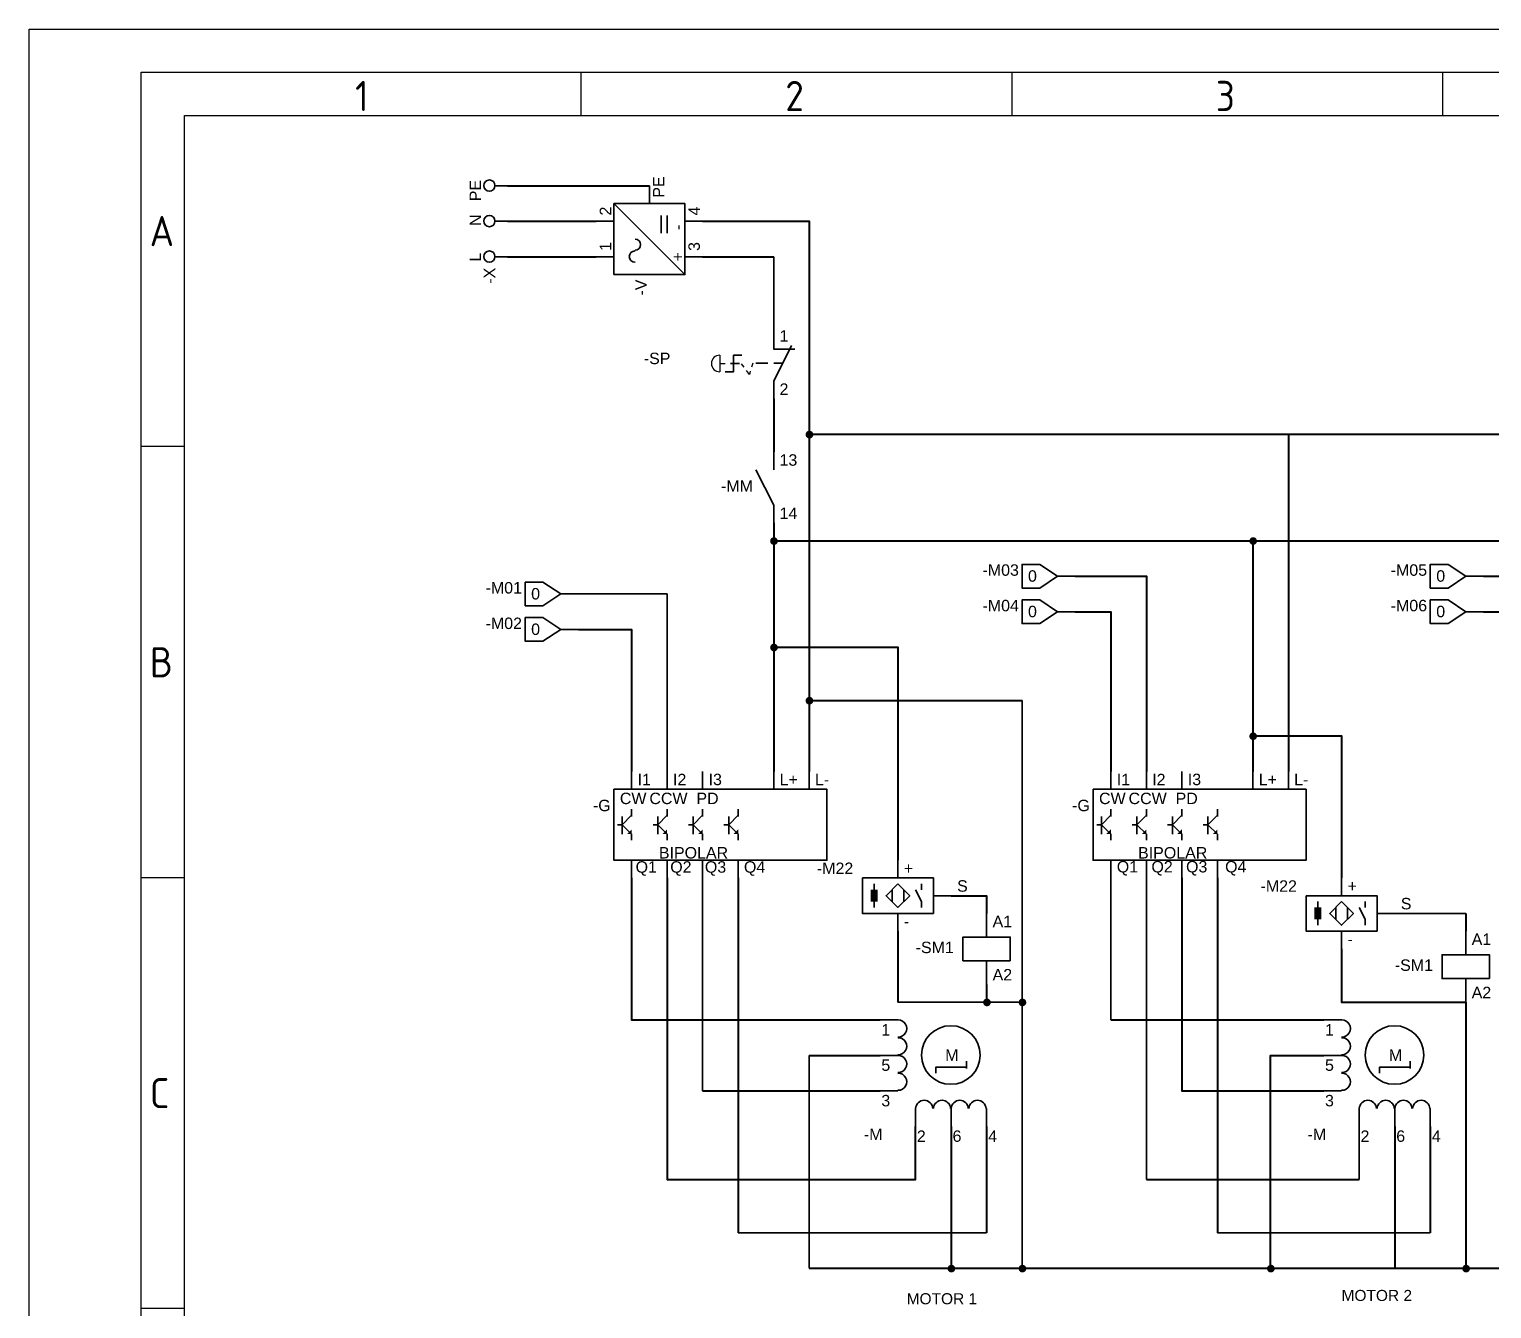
# Model space of a CAD drawing. Header units: millimetres. Extents: x 16878 to 17298, y 15157 to 15454.
# Drawn here: x 16877.7 to 17047.4, y 15305.1 to 15453.6 of the extents above; entities that cross this region are included whole.
import ezdxf

# ---------------------------------------------------------------- set-up
doc = ezdxf.new("R2010")
doc.units = ezdxf.units.MM
for name, color, linetype in [('035', 5, 'Continuous'), ('07', 7, 'Continuous'), ('PDF_Geometría', 7, 'Continuous'), ('PDF_Rellenos sólidos', 1, 'Continuous'), ('PDF_Texto', 7, 'Continuous')]:
    doc.layers.add(name, color=color, linetype=linetype)
doc.styles.add('ISO Proportional', font='isocp.shx')
doc.styles.add('PDF F1', font='arial.ttf')

# ---------------------------------------------------------------- blocks, each defined once
blk = doc.blocks.new('IEC_border_a3')
at = {"layer": '035'}
for p, q in [((64, 292), (64, 287)), ((114, 292), (114, 287)), ((164, 292), (164, 287)), ((17.97, 248.58), (12.98, 248.58)), ((17.98, 198.54), (13, 198.54)), ((17.98, 148.54), (13, 148.54))]:
    blk.add_line(p, q, dxfattribs=at)
for points in [[(0, 297), (420, 297), (420, 0), (0, 0)], [(18, 287), (410, 287), (410, 10), (18, 10)]]:
    blk.add_lwpolyline(points, close=True, dxfattribs=at)
at = {"layer": '07'}
blk.add_lwpolyline([(13, 292), (415, 292), (415, 5), (13, 5)], close=True, dxfattribs=at)
at = {"layer": '035', "style": 'ISO Proportional'}
for s, p in [('1', (37.81, 287.5)), ('2', (87.73, 287.5)), ('3', (137.68, 287.5)), ('A', (13.98, 271.83)), ('B', (14, 221.79)), ('C', (14, 171.79))]:
    blk.add_text(s, height=3.5, dxfattribs=at).set_placement(p)

msp = doc.modelspace()

# ---------------------------------------------------------------- hatches: boundary and pattern name
at = {"layer": 'PDF_Rellenos sólidos', "transparency": 33554559}
for points in [[(16968.68, 15406.56, 0.414668), (16968.23, 15407.01), (16968.23, 15407.01, 0.414668), (16967.78, 15406.56), (16967.78, 15406.56, 0.414668), (16968.23, 15406.11), (16968.23, 15406.11, 0.414668)], [(16968.68, 15406.56, 0.414668), (16968.23, 15407.01), (16968.23, 15407.01, 0.414668), (16967.78, 15406.56), (16967.78, 15406.56, 0.414668), (16968.23, 15406.11), (16968.23, 15406.11, 0.414668)], [(16968.68, 15406.56, 0.414668), (16968.23, 15407.01), (16968.23, 15407.01, 0.414668), (16967.78, 15406.56), (16967.78, 15406.56, 0.414668), (16968.23, 15406.11), (16968.23, 15406.11, 0.414668)], [(16964.56, 15394.2, 0.414668), (16964.11, 15394.65), (16964.11, 15394.65, 0.414668), (16963.67, 15394.2), (16963.67, 15394.2, 0.414668), (16964.11, 15393.76), (16964.11, 15393.76, 0.414668)], [(16964.56, 15394.2, 0.414668), (16964.11, 15394.65), (16964.11, 15394.65, 0.414668), (16963.67, 15394.2), (16963.67, 15394.2, 0.414668), (16964.11, 15393.76), (16964.11, 15393.76, 0.414668)], [(16964.56, 15394.2, 0.414668), (16964.11, 15394.65), (16964.11, 15394.65, 0.414668), (16963.67, 15394.2), (16963.67, 15394.2, 0.414668), (16964.11, 15393.76), (16964.11, 15393.76, 0.414668)], [(16964.56, 15394.2, 0.414668), (16964.11, 15394.65), (16964.11, 15394.65, 0.414668), (16963.67, 15394.2), (16963.67, 15394.2, 0.414668), (16964.11, 15393.76), (16964.11, 15393.76, 0.414668)], [(16964.56, 15394.2, 0.414668), (16964.11, 15394.65), (16964.11, 15394.65, 0.414668), (16963.67, 15394.2), (16963.67, 15394.2, 0.414668), (16964.11, 15393.76), (16964.11, 15393.76, 0.414668)], [(16964.56, 15394.2, 0.414668), (16964.11, 15394.65), (16964.11, 15394.65, 0.414668), (16963.67, 15394.2), (16963.67, 15394.2, 0.414668), (16964.11, 15393.76), (16964.11, 15393.76, 0.414668)], [(16964.56, 15394.2, 0.414668), (16964.11, 15394.65), (16964.11, 15394.65, 0.414668), (16963.67, 15394.2), (16963.67, 15394.2, 0.414668), (16964.11, 15393.76), (16964.11, 15393.76, 0.414668)], [(16964.56, 15394.2, 0.414668), (16964.11, 15394.65), (16964.11, 15394.65, 0.414668), (16963.67, 15394.2), (16963.67, 15394.2, 0.414668), (16964.11, 15393.76), (16964.11, 15393.76, 0.414668)], [(16964.56, 15394.2, 0.414668), (16964.11, 15394.65), (16964.11, 15394.65, 0.414668), (16963.67, 15394.2), (16963.67, 15394.2, 0.414668), (16964.11, 15393.76), (16964.11, 15393.76, 0.414668)], [(16964.56, 15394.2, 0.414668), (16964.11, 15394.65), (16964.11, 15394.65, 0.414668), (16963.67, 15394.2), (16963.67, 15394.2, 0.414668), (16964.11, 15393.76), (16964.11, 15393.76, 0.414668)], [(16964.56, 15394.2, 0.414668), (16964.11, 15394.65), (16964.11, 15394.65, 0.414668), (16963.67, 15394.2), (16963.67, 15394.2, 0.414668), (16964.11, 15393.76), (16964.11, 15393.76, 0.414668)], [(16964.56, 15394.2, 0.414668), (16964.11, 15394.65), (16964.11, 15394.65, 0.414668), (16963.67, 15394.2), (16963.67, 15394.2, 0.414668), (16964.11, 15393.76), (16964.11, 15393.76, 0.414668)], [(17020.16, 15394.2, 0.414668), (17019.71, 15394.65), (17019.71, 15394.65, 0.414668), (17019.27, 15394.2), (17019.27, 15394.2, 0.414668), (17019.71, 15393.76), (17019.71, 15393.76, 0.414668)], [(17020.16, 15394.2, 0.414668), (17019.71, 15394.65), (17019.71, 15394.65, 0.414668), (17019.27, 15394.2), (17019.27, 15394.2, 0.414668), (17019.71, 15393.76), (17019.71, 15393.76, 0.414668)], [(17020.16, 15394.2, 0.414668), (17019.71, 15394.65), (17019.71, 15394.65, 0.414668), (17019.27, 15394.2), (17019.27, 15394.2, 0.414668), (17019.71, 15393.76), (17019.71, 15393.76, 0.414668)], [(16964.56, 15381.85, 0.414668), (16964.11, 15382.3), (16964.11, 15382.3, 0.414668), (16963.67, 15381.85), (16963.67, 15381.85, 0.414668), (16964.11, 15381.4), (16964.11, 15381.4, 0.414668)], [(16964.56, 15381.85, 0.414668), (16964.11, 15382.3), (16964.11, 15382.3, 0.414668), (16963.67, 15381.85), (16963.67, 15381.85, 0.414668), (16964.11, 15381.4), (16964.11, 15381.4, 0.414668)], [(16964.56, 15381.85, 0.414668), (16964.11, 15382.3), (16964.11, 15382.3, 0.414668), (16963.67, 15381.85), (16963.67, 15381.85, 0.414668), (16964.11, 15381.4), (16964.11, 15381.4, 0.414668)], [(16968.68, 15375.67, 0.414668), (16968.23, 15376.12), (16968.23, 15376.12, 0.414668), (16967.78, 15375.67), (16967.78, 15375.67, 0.414668), (16968.23, 15375.23), (16968.23, 15375.23, 0.414668)], [(16968.68, 15375.67, 0.414668), (16968.23, 15376.12), (16968.23, 15376.12, 0.414668), (16967.78, 15375.67), (16967.78, 15375.67, 0.414668), (16968.23, 15375.23), (16968.23, 15375.23, 0.414668)], [(16968.68, 15375.67, 0.414668), (16968.23, 15376.12), (16968.23, 15376.12, 0.414668), (16967.78, 15375.67), (16967.78, 15375.67, 0.414668), (16968.23, 15375.23), (16968.23, 15375.23, 0.414668)], [(17020.16, 15371.55, 0.414668), (17019.71, 15372), (17019.71, 15372, 0.414668), (17019.27, 15371.55), (17019.27, 15371.55, 0.414668), (17019.71, 15371.11), (17019.71, 15371.11, 0.414668)], [(17020.16, 15371.55, 0.414668), (17019.71, 15372), (17019.71, 15372, 0.414668), (17019.27, 15371.55), (17019.27, 15371.55, 0.414668), (17019.71, 15371.11), (17019.71, 15371.11, 0.414668)], [(17020.16, 15371.55, 0.414668), (17019.71, 15372), (17019.71, 15372, 0.414668), (17019.27, 15371.55), (17019.27, 15371.55, 0.414668), (17019.71, 15371.11), (17019.71, 15371.11, 0.414668)], [(16989.27, 15340.66, 0.414668), (16988.82, 15341.11), (16988.82, 15341.11, 0.414668), (16988.38, 15340.66), (16988.38, 15340.66, 0.414668), (16988.82, 15340.22), (16988.82, 15340.22, 0.414668)], [(16989.27, 15340.66, 0.414668), (16988.82, 15341.11), (16988.82, 15341.11, 0.414668), (16988.38, 15340.66), (16988.38, 15340.66, 0.414668), (16988.82, 15340.22), (16988.82, 15340.22, 0.414668)], [(16989.27, 15340.66, 0.414668), (16988.82, 15341.11), (16988.82, 15341.11, 0.414668), (16988.38, 15340.66), (16988.38, 15340.66, 0.414668), (16988.82, 15340.22), (16988.82, 15340.22, 0.414668)], [(16993.39, 15340.66, 0.414668), (16992.94, 15341.11), (16992.94, 15341.11, 0.414668), (16992.5, 15340.66), (16992.5, 15340.66, 0.414668), (16992.94, 15340.22), (16992.94, 15340.22, 0.414668)], [(16993.39, 15340.66, 0.414668), (16992.94, 15341.11), (16992.94, 15341.11, 0.414668), (16992.5, 15340.66), (16992.5, 15340.66, 0.414668), (16992.94, 15340.22), (16992.94, 15340.22, 0.414668)], [(16993.39, 15340.66, 0.414668), (16992.94, 15341.11), (16992.94, 15341.11, 0.414668), (16992.5, 15340.66), (16992.5, 15340.66, 0.414668), (16992.94, 15340.22), (16992.94, 15340.22, 0.414668)], [(16985.15, 15309.78, 0.414668), (16984.7, 15310.22), (16984.7, 15310.22, 0.414668), (16984.26, 15309.78), (16984.26, 15309.78, 0.414668), (16984.7, 15309.33), (16984.7, 15309.33, 0.414668)], [(16985.15, 15309.78, 0.414668), (16984.7, 15310.22), (16984.7, 15310.22, 0.414668), (16984.26, 15309.78), (16984.26, 15309.78, 0.414668), (16984.7, 15309.33), (16984.7, 15309.33, 0.414668)], [(16985.15, 15309.78, 0.414668), (16984.7, 15310.22), (16984.7, 15310.22, 0.414668), (16984.26, 15309.78), (16984.26, 15309.78, 0.414668), (16984.7, 15309.33), (16984.7, 15309.33, 0.414668)], [(16993.39, 15309.78, 0.414668), (16992.94, 15310.22), (16992.94, 15310.22, 0.414668), (16992.5, 15309.78), (16992.5, 15309.78, 0.414668), (16992.94, 15309.33), (16992.94, 15309.33, 0.414668)], [(16993.39, 15309.78, 0.414668), (16992.94, 15310.22), (16992.94, 15310.22, 0.414668), (16992.5, 15309.78), (16992.5, 15309.78, 0.414668), (16992.94, 15309.33), (16992.94, 15309.33, 0.414668)], [(16993.39, 15309.78, 0.414668), (16992.94, 15310.22), (16992.94, 15310.22, 0.414668), (16992.5, 15309.78), (16992.5, 15309.78, 0.414668), (16992.94, 15309.33), (16992.94, 15309.33, 0.414668)], [(17022.22, 15309.78, 0.414668), (17021.77, 15310.22), (17021.77, 15310.22, 0.414668), (17021.32, 15309.78), (17021.32, 15309.78, 0.414668), (17021.77, 15309.33), (17021.77, 15309.33, 0.414668)], [(17022.22, 15309.78, 0.414668), (17021.77, 15310.22), (17021.77, 15310.22, 0.414668), (17021.32, 15309.78), (17021.32, 15309.78, 0.414668), (17021.77, 15309.33), (17021.77, 15309.33, 0.414668)], [(17022.22, 15309.78, 0.414668), (17021.77, 15310.22), (17021.77, 15310.22, 0.414668), (17021.32, 15309.78), (17021.32, 15309.78, 0.414668), (17021.77, 15309.33), (17021.77, 15309.33, 0.414668)], [(17044.87, 15309.78, 0.414668), (17044.42, 15310.22), (17044.42, 15310.22, 0.414668), (17043.98, 15309.78), (17043.98, 15309.78, 0.414668), (17044.42, 15309.33), (17044.42, 15309.33, 0.414668)], [(17044.87, 15309.78, 0.414668), (17044.42, 15310.22), (17044.42, 15310.22, 0.414668), (17043.98, 15309.78), (17043.98, 15309.78, 0.414668), (17044.42, 15309.33), (17044.42, 15309.33, 0.414668)], [(17044.87, 15309.78, 0.414668), (17044.42, 15310.22), (17044.42, 15310.22, 0.414668), (17043.98, 15309.78), (17043.98, 15309.78, 0.414668), (17044.42, 15309.33), (17044.42, 15309.33, 0.414668)]]:
    msp.add_hatch(color=256, dxfattribs=at).paths.add_polyline_path(points)
at = {"layer": 'PDF_Rellenos sólidos', "true_color": 0x800000, "transparency": 33554559}
for points in [[(16968.68, 15406.56, 0.414668), (16968.23, 15407.01), (16968.23, 15407.01, 0.414668), (16967.78, 15406.56), (16967.78, 15406.56, 0.414668), (16968.23, 15406.11), (16968.23, 15406.11, 0.414668)], [(16964.56, 15394.2, 0.414668), (16964.11, 15394.65), (16964.11, 15394.65, 0.414668), (16963.67, 15394.2), (16963.67, 15394.2, 0.414668), (16964.11, 15393.76), (16964.11, 15393.76, 0.414668)], [(16964.56, 15394.2, 0.414668), (16964.11, 15394.65), (16964.11, 15394.65, 0.414668), (16963.67, 15394.2), (16963.67, 15394.2, 0.414668), (16964.11, 15393.76), (16964.11, 15393.76, 0.414668)], [(16964.56, 15394.2, 0.414668), (16964.11, 15394.65), (16964.11, 15394.65, 0.414668), (16963.67, 15394.2), (16963.67, 15394.2, 0.414668), (16964.11, 15393.76), (16964.11, 15393.76, 0.414668)], [(16964.56, 15394.2, 0.414668), (16964.11, 15394.65), (16964.11, 15394.65, 0.414668), (16963.67, 15394.2), (16963.67, 15394.2, 0.414668), (16964.11, 15393.76), (16964.11, 15393.76, 0.414668)], [(17020.16, 15394.2, 0.414668), (17019.71, 15394.65), (17019.71, 15394.65, 0.414668), (17019.27, 15394.2), (17019.27, 15394.2, 0.414668), (17019.71, 15393.76), (17019.71, 15393.76, 0.414668)], [(16964.56, 15381.85, 0.414668), (16964.11, 15382.3), (16964.11, 15382.3, 0.414668), (16963.67, 15381.85), (16963.67, 15381.85, 0.414668), (16964.11, 15381.4), (16964.11, 15381.4, 0.414668)], [(16968.68, 15375.67, 0.414668), (16968.23, 15376.12), (16968.23, 15376.12, 0.414668), (16967.78, 15375.67), (16967.78, 15375.67, 0.414668), (16968.23, 15375.23), (16968.23, 15375.23, 0.414668)], [(17020.16, 15371.55, 0.414668), (17019.71, 15372), (17019.71, 15372, 0.414668), (17019.27, 15371.55), (17019.27, 15371.55, 0.414668), (17019.71, 15371.11), (17019.71, 15371.11, 0.414668)], [(16989.27, 15340.66, 0.414668), (16988.82, 15341.11), (16988.82, 15341.11, 0.414668), (16988.38, 15340.66), (16988.38, 15340.66, 0.414668), (16988.82, 15340.22), (16988.82, 15340.22, 0.414668)], [(16993.39, 15340.66, 0.414668), (16992.94, 15341.11), (16992.94, 15341.11, 0.414668), (16992.5, 15340.66), (16992.5, 15340.66, 0.414668), (16992.94, 15340.22), (16992.94, 15340.22, 0.414668)], [(16985.15, 15309.78, 0.414668), (16984.7, 15310.22), (16984.7, 15310.22, 0.414668), (16984.26, 15309.78), (16984.26, 15309.78, 0.414668), (16984.7, 15309.33), (16984.7, 15309.33, 0.414668)], [(16993.39, 15309.78, 0.414668), (16992.94, 15310.22), (16992.94, 15310.22, 0.414668), (16992.5, 15309.78), (16992.5, 15309.78, 0.414668), (16992.94, 15309.33), (16992.94, 15309.33, 0.414668)], [(17022.22, 15309.78, 0.414668), (17021.77, 15310.22), (17021.77, 15310.22, 0.414668), (17021.32, 15309.78), (17021.32, 15309.78, 0.414668), (17021.77, 15309.33), (17021.77, 15309.33, 0.414668)], [(17044.87, 15309.78, 0.414668), (17044.42, 15310.22), (17044.42, 15310.22, 0.414668), (17043.98, 15309.78), (17043.98, 15309.78, 0.414668), (17044.42, 15309.33), (17044.42, 15309.33, 0.414668)]]:
    msp.add_hatch(color=16, dxfattribs=at).paths.add_polyline_path(points)

# ---------------------------------------------------------------- linework, layer by layer
for p, q in [((16957.82, 15415.77), (16957.82, 15413.85)), ((16957.82, 15414.81), (16958.47, 15414.81)), ((16960.65, 15414.37), (16960.33, 15414.77)), ((16961.26, 15413.53), (16960.93, 15414)), ((16961.37, 15413.91), (16961.26, 15413.53)), ((16961.68, 15414.83), (16961.52, 15414.37))]:
    msp.add_line(p, q)
msp.add_arc((16957.82, 15414.81), 0.961, 90, 270)
at = {"layer": 'PDF_Geometría', "lineweight": 35}
for points in [[(16931.82, 15435.42), (16933.19, 15435.42)], [(16949.66, 15433.36), (16949.66, 15435.42)], [(16953.78, 15425.13), (16945.54, 15433.36)], [(16951.04, 15429.93), (16951.04, 15431.99)], [(16951.72, 15429.93), (16951.72, 15431.99)], [(16931.82, 15431.31), (16933.19, 15431.31)], [(16943.49, 15431.31), (16945.54, 15431.31)], [(16953.78, 15431.31), (16955.84, 15431.31)], [(16931.82, 15427.19), (16933.19, 15427.19)], [(16943.49, 15427.19), (16945.54, 15427.19)], [(16953.78, 15427.19), (16955.84, 15427.19)], [(16964.08, 15427.19), (16964.08, 15418.95), (16964.08, 15416.89), (16964.08, 15416.48), (16966.55, 15416.48)], [(16966.14, 15416.89), (16964.08, 15412.77), (16964.08, 15410.71)], [(16960.38, 15415.77), (16959.42, 15415.77), (16959.42, 15413.85), (16958.46, 15413.85)], [(16959.06, 15414.81), (16960.11, 15414.81)], [(16962.02, 15414.83), (16963.39, 15414.83)], [(16964.08, 15414.83), (16965.18, 15414.83)], [(16964.08, 15404.54), (16964.08, 15402.48)], [(16962.02, 15402.48), (16964.08, 15398.36), (16964.08, 15396.3)], [(16999.08, 15390.12), (16997.03, 15390.12), (16994.97, 15391.49), (16992.91, 15391.49), (16992.91, 15388.75), (16994.97, 15388.75), (16997.03, 15390.12)], [(17046.45, 15390.12), (17044.39, 15390.12), (17042.33, 15391.49), (17040.27, 15391.49), (17040.27, 15388.75), (17042.33, 15388.75), (17044.39, 15390.12)], [(16951.72, 15388.06), (16941.43, 15388.06), (16939.37, 15388.06), (16937.31, 15389.43), (16935.25, 15389.43), (16935.25, 15386.69), (16937.31, 15386.69), (16939.37, 15388.06)], [(16999.08, 15386), (16997.03, 15386), (16994.97, 15387.37), (16992.91, 15387.37), (16992.91, 15384.63), (16994.97, 15384.63), (16997.03, 15386)], [(17046.45, 15386), (17044.39, 15386), (17042.33, 15387.37), (17040.27, 15387.37), (17040.27, 15384.63), (17042.33, 15384.63), (17044.39, 15386)], [(16941.43, 15383.94), (16939.37, 15383.94), (16937.31, 15385.32), (16935.25, 15385.32), (16935.25, 15382.57), (16937.31, 15382.57), (16939.37, 15383.94)], [(16947.6, 15367.47), (16947.6, 15365.41)], [(16951.72, 15367.47), (16951.72, 15365.41)], [(16955.84, 15367.47), (16955.84, 15365.41)], [(16964.08, 15367.47), (16964.08, 15365.41)], [(16968.2, 15367.47), (16968.2, 15365.41)], [(17003.2, 15367.47), (17003.2, 15365.41)], [(17007.32, 15367.47), (17007.32, 15365.41)], [(17011.44, 15367.47), (17011.44, 15365.41)], [(17019.68, 15367.47), (17019.68, 15365.41)], [(17023.8, 15367.47), (17023.8, 15365.41)], [(16945.96, 15361.29), (16946.51, 15361.29), (16947.6, 15362.39)], [(16946.51, 15362.25), (16946.51, 15360.19)], [(16947.6, 15363.08), (16947.6, 15362.25)], [(16950.08, 15361.29), (16950.62, 15361.29), (16951.72, 15362.39)], [(16950.62, 15362.25), (16950.62, 15360.19)], [(16951.72, 15363.08), (16951.72, 15362.25)], [(16954.19, 15361.29), (16954.74, 15361.29), (16955.84, 15362.39)], [(16954.74, 15362.25), (16954.74, 15360.19)], [(16955.84, 15363.08), (16955.84, 15362.25)], [(16958.31, 15361.29), (16958.86, 15361.29), (16959.96, 15362.39)], [(16958.86, 15362.25), (16958.86, 15360.19)], [(16959.96, 15363.08), (16959.96, 15362.25)], [(17001.56, 15361.29), (17002.1, 15361.29), (17003.2, 15362.39)], [(17002.1, 15362.25), (17002.1, 15360.19)], [(17003.2, 15363.08), (17003.2, 15362.25)], [(17005.67, 15361.29), (17006.22, 15361.29), (17007.32, 15362.39)], [(17006.22, 15362.25), (17006.22, 15360.19)], [(17007.32, 15363.08), (17007.32, 15362.25)], [(17009.79, 15361.29), (17010.34, 15361.29), (17011.44, 15362.39)], [(17010.34, 15362.25), (17010.34, 15360.19)], [(17011.44, 15363.08), (17011.44, 15362.25)], [(17013.91, 15361.29), (17014.46, 15361.29), (17015.56, 15362.39)], [(17014.46, 15362.25), (17014.46, 15360.19)], [(17015.56, 15363.08), (17015.56, 15362.25)], [(16946.51, 15361.29), (16947.6, 15360.19), (16947.6, 15359.51)], [(16950.62, 15361.29), (16951.72, 15360.19), (16951.72, 15359.51)], [(16954.74, 15361.29), (16955.84, 15360.19), (16955.84, 15359.51)], [(16958.86, 15361.29), (16959.96, 15360.19), (16959.96, 15359.51)], [(17002.1, 15361.29), (17003.2, 15360.19), (17003.2, 15359.51)], [(17006.22, 15361.29), (17007.32, 15360.19), (17007.32, 15359.51)], [(17010.34, 15361.29), (17011.44, 15360.19), (17011.44, 15359.51)], [(17014.46, 15361.29), (17015.56, 15360.19), (17015.56, 15359.51)], [(16947.6, 15357.17), (16947.6, 15355.11)], [(16951.72, 15357.17), (16951.72, 15355.11)], [(16955.84, 15357.17), (16955.84, 15355.11), (16955.84, 15330.4)], [(16959.96, 15357.17), (16959.96, 15355.11)], [(16978.49, 15357.17), (16978.49, 15355.11)], [(17003.2, 15357.17), (17003.2, 15355.11), (17003.2, 15338.64)], [(17007.32, 15357.17), (17007.32, 15355.11), (17007.32, 15320.11)], [(17011.44, 15357.17), (17011.44, 15355.11)], [(17015.56, 15357.17), (17015.56, 15355.11)], [(16975.75, 15354.43), (16975.75, 15351.68)], [(16981.24, 15354.43), (16981.24, 15353.74)], [(17029.97, 15355.11), (17029.97, 15353.05)], [(16977.81, 15353.74), (16977.81, 15352.37)], [(16979.18, 15353.74), (16979.18, 15352.37)], [(16980.55, 15353.74), (16981.24, 15352.37), (16981.24, 15351.68)], [(16982.61, 15353.05), (16984.67, 15353.05)], [(17027.23, 15352.37), (17027.23, 15349.62)], [(17032.72, 15352.37), (17032.72, 15351.68)], [(16978.49, 15351), (16978.49, 15348.94)], [(16988.79, 15351), (16988.79, 15348.94), (16988.79, 15348.25)], [(17029.29, 15351.68), (17029.29, 15350.31)], [(17030.66, 15351.68), (17030.66, 15350.31)], [(17032.03, 15351.68), (17032.72, 15350.31), (17032.72, 15349.62)], [(17034.09, 15351), (17036.15, 15351), (17044.39, 15351)], [(17029.97, 15348.94), (17029.97, 15346.88)], [(17044.39, 15348.94), (17044.39, 15346.88), (17044.39, 15346.19)], [(16988.79, 15345.5), (16988.79, 15344.82), (16988.79, 15342.76)], [(17044.39, 15343.44), (17044.39, 15342.76), (17044.39, 15340.7)], [(16978.49, 15340.7), (16992.91, 15340.7)], [(16976.43, 15338.64), (16978.49, 15338.64)], [(17027.91, 15338.64), (17029.97, 15338.64)], [(16968.2, 15334.52), (16968.2, 15309.81)], [(16976.43, 15334.52), (16978.49, 15334.52)], [(16986.45, 15333.83), (16986.45, 15333.01)], [(17027.91, 15334.52), (17029.97, 15334.52)], [(17037.94, 15333.83), (17037.94, 15333.01)], [(16982.89, 15332.46), (16982.89, 15333.15), (16986.45, 15333.15)], [(17034.37, 15332.46), (17034.37, 15333.15), (17037.94, 15333.15)], [(16976.43, 15330.4), (16978.49, 15330.4)], [(17027.91, 15330.4), (17029.97, 15330.4)], [(16988.79, 15328.34), (16988.79, 15326.28)], [(17040.27, 15328.34), (17040.27, 15326.28)], [(16959.96, 15313.93), (16988.79, 15313.93)], [(17015.56, 15313.93), (17040.27, 15313.93)]]:
    msp.add_lwpolyline(points, dxfattribs=at)
at = {"layer": 'PDF_Geometría', "color": 96, "lineweight": 40, "true_color": 0x008000}
msp.add_lwpolyline([(16933.19, 15435.42), (16949.66, 15435.42)], dxfattribs=at)
at = {"layer": 'PDF_Geometría', "lineweight": 35}
for points in [[(16945.54, 15425.13), (16945.54, 15433.36), (16953.78, 15433.36), (16953.78, 15425.13)], [(16945.54, 15365.41), (16970.26, 15365.41), (16970.26, 15357.17), (16945.54, 15357.17)], [(17001.14, 15365.41), (17025.85, 15365.41), (17025.85, 15357.17), (17001.14, 15357.17)], [(16974.37, 15355.11), (16982.61, 15355.11), (16982.61, 15351), (16974.37, 15351)], [(16978.49, 15354.43), (16979.87, 15353.05), (16978.49, 15351.68), (16977.12, 15353.05)], [(17025.85, 15353.05), (17034.09, 15353.05), (17034.09, 15348.94), (17025.85, 15348.94)], [(17029.97, 15352.37), (17031.35, 15351), (17029.97, 15349.62), (17028.6, 15351)], [(16991.53, 15345.5), (16986.04, 15345.5), (16986.04, 15348.25), (16991.53, 15348.25)], [(17047.13, 15343.44), (17041.64, 15343.44), (17041.64, 15346.19), (17047.13, 15346.19)]]:
    msp.add_lwpolyline(points, close=True, dxfattribs=at)
at = {"layer": 'PDF_Geometría', "color": 16, "lineweight": 40, "true_color": 0x800000}
for points in [[(16933.19, 15431.31), (16943.49, 15431.31)], [(16955.84, 15431.31), (16968.2, 15431.31), (16968.2, 15410.71), (16968.2, 15367.47)], [(16968.2, 15406.59), (17023.8, 15406.59), (17023.8, 15367.47)], [(17023.8, 15406.59), (17073.22, 15406.59), (17073.22, 15367.47)], [(16968.2, 15375.71), (16992.91, 15375.71)], [(16978.49, 15348.94), (16978.49, 15342.76), (16978.49, 15340.7)], [(17029.97, 15346.88), (17029.97, 15340.7), (17044.39, 15340.7), (17044.39, 15309.81)], [(16988.79, 15342.76), (16988.79, 15340.7)], [(16968.2, 15334.52), (16976.43, 15334.52)], [(17021.74, 15309.81), (17021.74, 15334.52), (17027.91, 15334.52)], [(16968.2, 15309.81), (17036.15, 15309.81), (17069.1, 15309.81), (17116.46, 15309.81), (17223.54, 15309.81), (17223.54, 15326.28)], [(16984.67, 15326.28), (16984.67, 15309.81)], [(17036.15, 15326.28), (17036.15, 15309.81)]]:
    msp.add_lwpolyline(points, dxfattribs=at)
at = {"layer": 'PDF_Geometría', "color": 1, "lineweight": 40}
for points in [[(16933.19, 15427.19), (16943.49, 15427.19)], [(16955.84, 15427.19), (16964.08, 15427.19)], [(16964.08, 15410.71), (16964.08, 15404.54)], [(16964.08, 15396.3), (16964.08, 15367.47)], [(16964.08, 15394.24), (17019.68, 15394.24), (17019.68, 15367.47)], [(17019.68, 15394.24), (17069.1, 15394.24), (17069.1, 15367.47)], [(16999.08, 15390.12), (17007.32, 15390.12), (17007.32, 15367.47)], [(17046.45, 15390.12), (17056.74, 15390.12), (17056.74, 15367.47)], [(16999.08, 15386), (17003.2, 15386), (17003.2, 15367.47)], [(17046.45, 15386), (17052.62, 15386), (17052.62, 15367.47)], [(16941.43, 15383.94), (16947.6, 15383.94), (16947.6, 15367.47)], [(16964.08, 15381.88), (16972.31, 15381.88), (16978.49, 15381.88), (16978.49, 15357.17)], [(17019.68, 15371.59), (17029.97, 15371.59), (17029.97, 15355.11)], [(16947.6, 15355.11), (16947.6, 15338.64), (16976.43, 15338.64)], [(16951.72, 15355.11), (16951.72, 15320.11), (16980.55, 15320.11), (16980.55, 15326.28)], [(16959.96, 15355.11), (16959.96, 15313.93)], [(17011.44, 15355.11), (17011.44, 15330.4), (17027.91, 15330.4)], [(17015.56, 15355.11), (17015.56, 15313.93)], [(16984.67, 15353.05), (16988.79, 15353.05), (16988.79, 15351)], [(17044.39, 15351), (17044.39, 15348.94)], [(17003.2, 15338.64), (17027.91, 15338.64)], [(16955.84, 15330.4), (16976.43, 15330.4)], [(16988.79, 15326.28), (16988.79, 15313.93)], [(17040.27, 15326.28), (17040.27, 15313.93)], [(17007.32, 15320.11), (17032.03, 15320.11)]]:
    msp.add_lwpolyline(points, dxfattribs=at)
at = {"layer": 'PDF_Geometría', "color": 16, "lineweight": 35, "true_color": 0x800000}
for points in [[(16951.72, 15388.06), (16951.72, 15367.47)], [(16992.91, 15375.71), (16992.91, 15309.81)]]:
    msp.add_lwpolyline(points, dxfattribs=at)
at = {"layer": 'PDF_Geometría', "lineweight": 35}
for points in [[(16982.54, 15328.34, 0.968293), (16980.55, 15328.34), (16980.55, 15326.28)], [(16986.66, 15328.34, 0.968291), (16984.67, 15328.34), (16984.67, 15326.28)], [(17034.02, 15328.34, 0.968286), (17032.03, 15328.34), (17032.03, 15326.28), (17032.03, 15320.11)], [(17038.14, 15328.34, 0.968296), (17036.15, 15328.34), (17036.15, 15326.28)]]:
    msp.add_lwpolyline(points, format="xyb", dxfattribs=at)
for centre, radius in [((16931.09, 15435.46), 0.655), ((16931.09, 15431.34), 0.655), ((16931.09, 15427.22), 0.655), ((16984.64, 15334.56), 3.4), ((17036.12, 15334.56), 3.4)]:
    msp.add_circle(centre, radius, dxfattribs=at)
for centre, radius, start, end in [((16947.98, 15428.6), 0.655, 272.8457, 87.0861), ((16947.98, 15427.22), 0.655, 90.2158, 269.7842), ((16978.53, 15337.64), 0.993, 269.883, 90.117), ((17030.01, 15337.64), 0.993, 269.883, 90.117), ((16978.53, 15335.58), 0.993, 269.883, 90.117), ((17030.01, 15335.58), 0.993, 269.883, 90.117), ((16978.53, 15333.52), 0.993, 269.883, 90.117), ((17030.01, 15333.52), 0.993, 269.883, 90.117), ((16978.53, 15331.46), 0.993, 269.883, 90.117), ((17030.01, 15331.46), 0.993, 269.883, 90.117), ((16983.61, 15328.31), 0.996, 1.7431, 178.0513), ((16987.72, 15328.31), 0.996, 1.7425, 178.0507), ((17035.09, 15328.31), 0.996, 1.7431, 178.0507), ((17039.21, 15328.31), 0.996, 1.7431, 178.0507)]:
    msp.add_arc(centre, radius, start, end, dxfattribs=at)
for points in [[(16948.02, 15427.87), (16948, 15427.87), (16947.99, 15427.87), (16947.98, 15427.87)], [(16947.98, 15426.57), (16947.99, 15426.57), (16948, 15426.57), (16948.01, 15426.57)], [(16978.53, 15338.64), (16978.51, 15338.64), (16978.5, 15338.64), (16978.49, 15338.64)], [(17030.01, 15338.64), (17029.99, 15338.64), (17029.98, 15338.64), (17029.97, 15338.64)], [(16978.53, 15336.58), (16978.51, 15336.58), (16978.5, 15336.58), (16978.49, 15336.58)], [(16978.5, 15336.65), (16978.5, 15336.65), (16978.51, 15336.65), (16978.53, 15336.65)], [(17030.01, 15336.58), (17029.99, 15336.58), (17029.98, 15336.58), (17029.97, 15336.58)], [(17029.98, 15336.65), (17029.98, 15336.65), (17029.99, 15336.65), (17030.01, 15336.65)], [(16978.53, 15334.52), (16978.51, 15334.52), (16978.5, 15334.52), (16978.49, 15334.52)], [(16978.5, 15334.59), (16978.5, 15334.59), (16978.51, 15334.59), (16978.53, 15334.59)], [(17030.01, 15334.52), (17029.99, 15334.52), (17029.98, 15334.52), (17029.97, 15334.52)], [(17029.98, 15334.59), (17029.98, 15334.59), (17029.99, 15334.59), (17030.01, 15334.59)], [(16978.53, 15332.46), (16978.51, 15332.46), (16978.5, 15332.46), (16978.49, 15332.46)], [(16978.5, 15332.53), (16978.5, 15332.53), (16978.51, 15332.53), (16978.53, 15332.53)], [(17030.01, 15332.46), (17029.99, 15332.46), (17029.98, 15332.46), (17029.97, 15332.46)], [(17029.98, 15332.53), (17029.98, 15332.53), (17029.99, 15332.53), (17030.01, 15332.53)], [(16978.5, 15330.47), (16978.5, 15330.47), (16978.51, 15330.47), (16978.53, 15330.47)], [(17029.98, 15330.47), (17029.98, 15330.47), (17029.99, 15330.47), (17030.01, 15330.47)]]:
    msp.add_open_spline(points, degree=3, dxfattribs=at)
at = {"layer": 'PDF_Rellenos sólidos', "color": 7, "lineweight": 35, "transparency": 33554559}
for points in [[(16947.6, 15360.74), (16947.05, 15360.19), (16947.6, 15360.19)], [(16951.72, 15360.74), (16951.17, 15360.19), (16951.72, 15360.19)], [(16955.84, 15360.74), (16955.29, 15360.19), (16955.84, 15360.19)], [(16959.96, 15360.74), (16959.41, 15360.19), (16959.96, 15360.19)], [(17003.2, 15360.74), (17002.65, 15360.19), (17003.2, 15360.19)], [(17007.32, 15360.74), (17006.77, 15360.19), (17007.32, 15360.19)], [(17011.44, 15360.74), (17010.89, 15360.19), (17011.44, 15360.19)], [(17015.56, 15360.74), (17015.01, 15360.19), (17015.56, 15360.19)], [(16975.33, 15353.74), (16976.16, 15353.74), (16975.33, 15352.37), (16976.16, 15352.37)], [(17026.82, 15351.68), (17027.64, 15351.68), (17026.82, 15350.31), (17027.64, 15350.31)]]:
    msp.add_solid(points, dxfattribs=at)

# ---------------------------------------------------------------- block references
msp.add_blockref('IEC_border_a3', (16877.7, 15156.6))

# ---------------------------------------------------------------- texts
at = {"layer": 'PDF_Texto', "attachment_point": 4, "rotation": 90, "style": 'PDF F1'}
for s, insert, char_height in [('N   PE', (16929.46, 15430.76), 1.327), ('PE', (16950.74, 15434.05), 1.327), ('2', (16944.56, 15431.98), 1.33), ('4', (16954.86, 15431.98), 1.33), ('+     -   ', (16952.94, 15426.64), 1.327), ('1', (16944.56, 15427.87), 1.33), ('3', (16954.86, 15427.87), 1.33), ('L  ', (16929.46, 15426.64), 1.327), ('   -X', (16931.11, 15422.52), 1.327), ('   -V', (16948.68, 15421.15), 1.327)]:
    msp.add_mtext(s, dxfattribs=dict(at, insert=insert, char_height=char_height))
at = {"layer": 'PDF_Texto', "attachment_point": 4, "style": 'PDF F1'}
for s, insert, char_height in [('1', (16964.76, 15418.01), 1.33), ('  -SP', (16947.98, 15415.39), 1.327), ('2', (16964.76, 15411.83), 1.33), ('13', (16964.76, 15403.6), 1.327), ('  -MM', (16956.94, 15400.58), 1.327), ('14', (16964.76, 15397.42), 1.327), ('-M03', (16988.31, 15390.83), 1.327), ('-M05', (17035.67, 15390.83), 1.327), ('-M01', (16930.65, 15388.77), 1.327), ('0    ', (16993.59, 15390.14), 1.327), ('0    ', (17040.96, 15390.14), 1.327), ('0    ', (16935.94, 15388.08), 1.327), ('-M04', (16988.31, 15386.71), 1.327), ('0    ', (16993.59, 15386.02), 1.327), ('-M06', (17035.67, 15386.71), 1.327), ('0    ', (17040.96, 15386.02), 1.327), ('-M02', (16930.65, 15384.65), 1.327), ('0    ', (16935.94, 15383.96), 1.327), ('I1', (16948.29, 15366.53), 1.327), ('I2', (16952.4, 15366.53), 1.327), ('I3', (16956.53, 15366.53), 1.327), ('L+', (16964.76, 15366.53), 1.327), ('L-', (16968.87, 15366.53), 1.327), ('I1', (17003.89, 15366.53), 1.327), ('I2', (17008, 15366.53), 1.327), ('I3', (17012.13, 15366.53), 1.327), ('L+', (17020.36, 15366.53), 1.327), ('L-', (17024.47, 15366.53), 1.327), ('   -G', (16941.56, 15363.51), 1.327), ('CW  ', (16946.23, 15364.33), 1.327), ('CCW  PD  ', (16949.66, 15364.33), 1.327), ('   -G', (16997.16, 15363.51), 1.327), ('CW  ', (17001.83, 15364.33), 1.327), ('CCW  PD  ', (17005.26, 15364.33), 1.327), ('BIPOLAR  ', (16950.76, 15358.02), 1.327), ('BIPOLAR  ', (17006.36, 15358.02), 1.327), ('Q1   Q2   Q3    Q4', (16948.06, 15356.2), 1.3271), ('-M22', (16969.09, 15356.23), 1.327), ('+', (16979.19, 15356.23), 1.33), ('Q1   Q2   Q3    Q4', (17003.89, 15356.23), 1.3271), ('S', (16985.36, 15354.17), 1.33), ('-M22', (17020.57, 15354.17), 1.327), ('+', (17030.67, 15354.17), 1.33), ('S', (17036.84, 15352.12), 1.33), ('A1', (16989.48, 15350.06), 1.327), ('-', (16979.18, 15350.06), 1.33), ('A1', (17045.07, 15348), 1.327), ('-SM1', (16980.55, 15347.04), 1.327), ('-', (17030.66, 15348), 1.33), ('-SM1', (17036.15, 15344.98), 1.327), ('A2', (16989.48, 15343.88), 1.327), ('A2', (17045.07, 15341.82), 1.327), ('1', (16976.57, 15337.49), 1.33), ('1', (17028.05, 15337.49), 1.33), ('M   ', (16983.98, 15334.54), 1.327), ('M   ', (17035.46, 15334.54), 1.327), ('5', (16976.57, 15333.38), 1.33), ('5', (17028.05, 15333.38), 1.33), ('3', (16976.57, 15329.26), 1.33), ('3', (17028.05, 15329.26), 1.33), ('   -M', (16973, 15325.35), 1.327), ('2', (16980.69, 15325.14), 1.33), (' 6', (16984.32, 15325.14), 1.327), (' 4', (16988.45, 15325.14), 1.327), ('   -M', (17024.48, 15325.35), 1.327), ('2', (17032.17, 15325.14), 1.33), (' 6', (17035.8, 15325.14), 1.327), (' 4', (17039.93, 15325.14), 1.327), ('MOTOR 1', (16979.51, 15306.27), 1.285), ('MOTOR 2', (17029.97, 15306.65), 1.285)]:
    msp.add_mtext(s, dxfattribs=dict(at, insert=insert, char_height=char_height))

doc.saveas('drawing.dxf')
